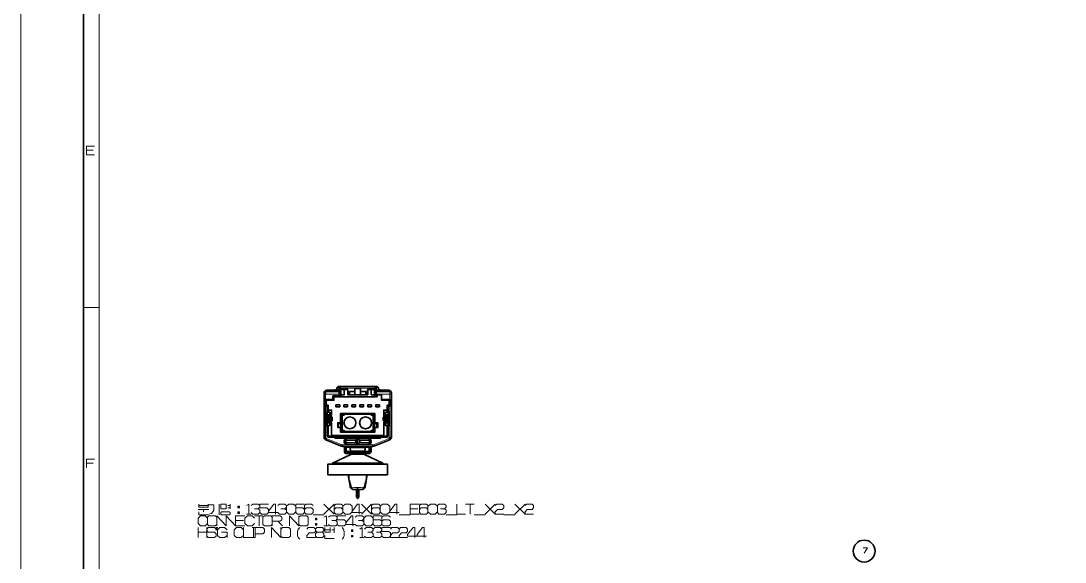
# Model space of a CAD drawing. Header units: millimetres. Extents: x 0 to 174, y 0 to 33.
# Drawn here: x 0 to 13.14, y 9.44 to 16.24 of the extents above; entities that cross this region are included whole.
import ezdxf

# ---------------------------------------------------------------- set-up
doc = ezdxf.new("R2010")
doc.units = ezdxf.units.MM
doc.layers.add('PDF_Geomertry', color=7, linetype='Continuous', true_color=0x405f80)

msp = doc.modelspace()

# ---------------------------------------------------------------- linework, layer by layer
at = {"layer": 'PDF_Geomertry', "color": 7, "lineweight": 13}
for points in [[(173.622, 33.111), (173.622, 0.001), (0, 0.001), (0, 33.111)], [(0.928, 14.67), (0.827, 14.67), (0.827, 14.561), (0.928, 14.561)], [(0.911, 14.62), (0.827, 14.62)], [(0.787, 12.639), (0.984, 12.639)], [(3.839, 11.59), (3.835, 11.581), (3.835, 11.58)], [(4.026, 11.566), (4.006, 11.579), (3.835, 11.579)], [(3.849, 11.599), (3.849, 11.593), (4.006, 11.593)], [(4.026, 11.621), (4.006, 11.635), (3.998, 11.634), (3.99, 11.632), (3.984, 11.628), (3.979, 11.624), (3.976, 11.619), (3.975, 11.613)], [(4.451, 11.627), (4.026, 11.627)], [(4.114, 11.566), (4.136, 11.566)], [(4.341, 11.566), (4.363, 11.566)], [(4.502, 11.613), (4.501, 11.618), (4.499, 11.623), (4.495, 11.627), (4.489, 11.631), (4.474, 11.635), (4.471, 11.635), (4.451, 11.621)], [(4.628, 11.593), (4.631, 11.593), (4.639, 11.588), (4.642, 11.58), (4.471, 11.579), (4.451, 11.566)], [(4.642, 11.58), (4.642, 11.552), (4.471, 11.552), (4.451, 11.552)], [(4.628, 11.599), (4.628, 11.593), (4.471, 11.593)], [(4.026, 11.552), (4.006, 11.552), (3.835, 11.552), (3.835, 11.485)], [(4.642, 11.485), (4.642, 11.552), (4.662, 11.552)], [(3.835, 11.401), (3.835, 11.007)], [(3.91, 11.343), (3.866, 11.343)], [(4.61, 11.343), (4.567, 11.343)], [(4.642, 11.007), (4.642, 11.401)], [(3.863, 11.286), (3.863, 11.193)], [(3.883, 11.193), (3.883, 11.286)], [(3.888, 11.193), (3.888, 11.286)], [(3.9, 11.193), (3.9, 11.286)], [(4.064, 11.29), (4.064, 11.298)], [(4.413, 11.298), (4.413, 11.29)], [(4.572, 11.286), (4.572, 11.193)], [(4.579, 11.286), (4.579, 11.193)], [(4.589, 11.286), (4.589, 11.193)], [(4.607, 11.193), (4.607, 11.286)], [(4.064, 11.081), (4.064, 11.09)], [(4.413, 11.09), (4.413, 11.081)], [(3.821, 11.007), (3.823, 10.997), (3.828, 10.989), (3.835, 10.983), (3.838, 10.981)], [(3.843, 10.994), (4.031, 10.918), (4.04, 10.915), (4.05, 10.914), (4.053, 10.914), (4.424, 10.914), (4.434, 10.915), (4.443, 10.917), (4.446, 10.918), (4.633, 10.994)], [(3.866, 11.029), (3.855, 11.029)], [(3.874, 11.009), (3.874, 11.021)], [(4.031, 10.918), (4.023, 10.9)], [(4.053, 10.914), (4.053, 10.894)], [(4.072, 11.029), (4.064, 11.029), (4.064, 11.031)], [(4.064, 11.029), (4.066, 11.021)], [(4.089, 10.948), (4.069, 10.948), (4.069, 10.961)], [(4.098, 10.971), (4.098, 10.991), (4.233, 10.991), (4.233, 10.918), (4.118, 10.918), (4.098, 10.918)], [(4.119, 11.029), (4.127, 11.029)], [(4.127, 11.031), (4.127, 11.029), (4.125, 11.021)], [(4.153, 11.031), (4.153, 11.029), (4.155, 11.021)], [(4.153, 11.029), (4.161, 11.029)], [(4.378, 10.938), (4.378, 10.918), (4.359, 10.918), (4.244, 10.918), (4.244, 10.991), (4.378, 10.991), (4.378, 10.971)], [(4.316, 11.029), (4.324, 11.029)], [(4.324, 11.031), (4.324, 11.029), (4.322, 11.021)], [(4.35, 11.031), (4.35, 11.029), (4.352, 11.021)], [(4.35, 11.029), (4.358, 11.029)], [(4.388, 10.961), (4.408, 10.961), (4.408, 10.948), (4.388, 10.948)], [(4.397, 11.021), (4.399, 11.021)], [(4.411, 11.021), (4.413, 11.029), (4.405, 11.029)], [(4.413, 11.031), (4.413, 11.029)], [(4.424, 10.894), (4.424, 10.914)], [(4.446, 10.918), (4.453, 10.9)], [(4.603, 11.009), (4.603, 11.021)], [(4.622, 11.029), (4.61, 11.029)], [(4.639, 10.981), (4.647, 10.986), (4.653, 10.994), (4.656, 11.003), (4.656, 11.007)], [(4.057, 10.894), (4.057, 10.893)], [(4.071, 10.867), (4.079, 10.867), (4.079, 10.887)], [(4.071, 10.824), (4.079, 10.824)], [(4.095, 10.867), (4.079, 10.867), (4.079, 10.824), (4.103, 10.824), (4.151, 10.828), (4.326, 10.828), (4.374, 10.824), (4.398, 10.824), (4.398, 10.867), (4.382, 10.867)], [(4.138, 10.879), (4.094, 10.879)], [(4.095, 10.832), (4.143, 10.835), (4.14, 10.873)], [(4.103, 10.893), (4.103, 10.887)], [(4.125, 10.893), (4.125, 10.887)], [(4.133, 10.887), (4.133, 10.893)], [(4.142, 10.893), (4.142, 10.887)], [(4.326, 10.793), (4.322, 10.793), (4.151, 10.793)], [(4.156, 10.794), (4.318, 10.794), (4.321, 10.794)], [(4.161, 10.797), (4.316, 10.797)], [(4.189, 10.893), (4.189, 10.893), (4.193, 10.893), (4.197, 10.892), (4.201, 10.889), (4.204, 10.887)], [(4.209, 10.824), (4.209, 10.827)], [(4.213, 10.887), (4.213, 10.893), (4.264, 10.893), (4.264, 10.887)], [(4.213, 10.822), (4.213, 10.827)], [(4.264, 10.822), (4.264, 10.827)], [(4.268, 10.824), (4.268, 10.827)], [(4.273, 10.887), (4.278, 10.891), (4.287, 10.893), (4.288, 10.893)], [(4.337, 10.873), (4.337, 10.874), (4.336, 10.874), (4.334, 10.876), (4.329, 10.877), (4.33, 10.884), (4.33, 10.886), (4.33, 10.887), (4.331, 10.887), (4.331, 10.887), (4.334, 10.886), (4.338, 10.879)], [(4.383, 10.879), (4.338, 10.879), (4.338, 10.879), (4.338, 10.879), (4.338, 10.878), (4.337, 10.877), (4.337, 10.873), (4.333, 10.835), (4.382, 10.832)], [(4.335, 10.887), (4.335, 10.893)], [(4.344, 10.893), (4.344, 10.887)], [(4.352, 10.887), (4.352, 10.893)], [(4.374, 10.887), (4.374, 10.893)], [(4.398, 10.887), (4.398, 10.867), (4.406, 10.867)], [(4.398, 10.824), (4.406, 10.824)], [(4.42, 10.893), (4.42, 10.894), (4.423, 10.894)], [(0.928, 10.733), (0.827, 10.733), (0.827, 10.624)], [(0.911, 10.683), (0.827, 10.683)], [(4.132, 10.674), (4.132, 10.672)], [(4.185, 10.672), (4.185, 10.674)], [(4.292, 10.674), (4.292, 10.672)], [(4.345, 10.674), (4.345, 10.672)], [(4.126, 10.511), (4.128, 10.501), (4.13, 10.492), (4.133, 10.482), (4.135, 10.473), (4.138, 10.463), (4.14, 10.454), (4.142, 10.445)], [(4.134, 10.449), (4.135, 10.448), (4.136, 10.447), (4.138, 10.446), (4.143, 10.445)], [(4.318, 10.382), (4.28, 10.378), (4.238, 10.377), (4.197, 10.378), (4.159, 10.382), (4.143, 10.445), (4.142, 10.445)], [(4.145, 10.389), (4.145, 10.388), (4.146, 10.387), (4.149, 10.385), (4.159, 10.382), (4.163, 10.37), (4.17, 10.359), (4.179, 10.353), (4.188, 10.351)], [(4.351, 10.511), (4.349, 10.502), (4.347, 10.493), (4.344, 10.483), (4.342, 10.474), (4.339, 10.464), (4.337, 10.455), (4.334, 10.445), (4.333, 10.439), (4.33, 10.43), (4.328, 10.42), (4.325, 10.41), (4.323, 10.401), (4.32, 10.391), (4.318, 10.382), (4.328, 10.385), (4.331, 10.388), (4.332, 10.389)], [(4.223, 10.259), (4.223, 10.258), (4.223, 10.258), (4.223, 10.257), (4.224, 10.257), (4.223, 10.257)], [(4.236, 10.351), (4.236, 10.24), (4.23, 10.248), (4.225, 10.256), (4.224, 10.257), (4.224, 10.351)], [(4.253, 10.351), (4.253, 10.257), (4.247, 10.249), (4.242, 10.241), (4.241, 10.24), (4.241, 10.351)], [(4.253, 10.257), (4.253, 10.257), (4.253, 10.257), (4.254, 10.258), (4.254, 10.258), (4.254, 10.259)], [(2.239, 10.169), (2.239, 10.13), (2.357, 10.13), (2.357, 10.169), (2.357, 10.149), (2.239, 10.149)], [(2.367, 10.159), (2.426, 10.159), (2.426, 10.12), (2.426, 10.09), (2.417, 10.071), (2.397, 10.051), (2.367, 10.041)], [(2.495, 10.169), (2.495, 10.031)], [(2.603, 10.149), (2.633, 10.149)], [(2.603, 10.12), (2.633, 10.12)], [(2.633, 10.169), (2.633, 10.11)], [(2.741, 10.14), (2.741, 10.12)], [(2.84, 10.149), (2.869, 10.169), (2.869, 10.041)], [(2.899, 10.149), (2.918, 10.169), (2.987, 10.169), (3.007, 10.149), (3.007, 10.13), (2.987, 10.11), (2.938, 10.11), (2.987, 10.11), (3.007, 10.09), (3.007, 10.061), (2.987, 10.041), (2.918, 10.041), (2.899, 10.061)], [(3.115, 10.169), (3.007, 10.169), (3.007, 10.12), (3.096, 10.12), (3.115, 10.1), (3.115, 10.061), (3.096, 10.041), (3.027, 10.041), (3.007, 10.061)], [(3.204, 10.041), (3.204, 10.169), (3.184, 10.169), (3.115, 10.08), (3.115, 10.061), (3.233, 10.061), (3.253, 10.041), (3.322, 10.041), (3.342, 10.061), (3.342, 10.09), (3.322, 10.11), (3.273, 10.11), (3.322, 10.11), (3.342, 10.13), (3.342, 10.149), (3.322, 10.169), (3.253, 10.169), (3.233, 10.149)], [(3.568, 10.169), (3.46, 10.169), (3.46, 10.12), (3.548, 10.12), (3.568, 10.1), (3.568, 10.061), (3.548, 10.041), (3.479, 10.041), (3.46, 10.061)], [(3.676, 10.149), (3.657, 10.169), (3.588, 10.169), (3.568, 10.149), (3.568, 10.061), (3.588, 10.041), (3.657, 10.041), (3.676, 10.061), (3.676, 10.1), (3.657, 10.12), (3.588, 10.12), (3.568, 10.1)], [(3.814, 10.169), (3.942, 10.041)], [(3.942, 10.169), (3.814, 10.041)], [(4.05, 10.149), (4.031, 10.169), (3.962, 10.169), (3.942, 10.149), (3.942, 10.061), (3.962, 10.041), (4.031, 10.041), (4.05, 10.061), (4.05, 10.1), (4.031, 10.12), (3.962, 10.12), (3.942, 10.1)], [(4.257, 10.041), (4.257, 10.169), (4.237, 10.169), (4.168, 10.08), (4.168, 10.061), (4.287, 10.061)], [(4.235, 10.239), (4.236, 10.24), (4.237, 10.239), (4.238, 10.239), (4.24, 10.239), (4.241, 10.24), (4.242, 10.239)], [(4.287, 10.169), (4.414, 10.041)], [(4.414, 10.169), (4.287, 10.041)], [(4.523, 10.149), (4.503, 10.169), (4.434, 10.169), (4.414, 10.149), (4.414, 10.061), (4.434, 10.041), (4.503, 10.041), (4.523, 10.061), (4.523, 10.1), (4.503, 10.12), (4.434, 10.12), (4.414, 10.1)], [(4.729, 10.041), (4.729, 10.169), (4.71, 10.169), (4.641, 10.08), (4.641, 10.061), (4.759, 10.061)], [(5.015, 10.169), (4.897, 10.169), (4.897, 10.041), (5.015, 10.041)], [(5.123, 10.149), (5.103, 10.169), (5.035, 10.169), (5.015, 10.149), (5.015, 10.061), (5.035, 10.041), (5.103, 10.041), (5.123, 10.061), (5.123, 10.1), (5.103, 10.12), (5.035, 10.12), (5.015, 10.1)], [(5.241, 10.149), (5.261, 10.169), (5.33, 10.169), (5.35, 10.149), (5.35, 10.13), (5.33, 10.11), (5.281, 10.11), (5.33, 10.11), (5.35, 10.09), (5.35, 10.061), (5.33, 10.041), (5.261, 10.041), (5.241, 10.061)], [(5.487, 10.169), (5.487, 10.041), (5.596, 10.041)], [(5.596, 10.169), (5.704, 10.169)], [(5.655, 10.169), (5.655, 10.041)], [(5.842, 10.169), (5.97, 10.041)], [(5.97, 10.169), (5.842, 10.041)], [(5.97, 10.149), (5.989, 10.169), (6.058, 10.169), (6.078, 10.149), (6.078, 10.12), (6.058, 10.1), (5.999, 10.1), (5.97, 10.071), (5.97, 10.041), (6.078, 10.041)], [(6.216, 10.169), (6.344, 10.041)], [(6.344, 10.169), (6.216, 10.041)], [(6.344, 10.149), (6.363, 10.169), (6.432, 10.169), (6.452, 10.149), (6.452, 10.12), (6.432, 10.1), (6.373, 10.1), (6.344, 10.071), (6.344, 10.041), (6.452, 10.041)], [(2.229, 10.1), (2.367, 10.1)], [(2.348, 9.992), (2.318, 10.021), (2.259, 10.021), (2.229, 9.992), (2.229, 9.923), (2.259, 9.893), (2.318, 9.893), (2.348, 9.923)], [(2.239, 10.071), (2.239, 10.031), (2.357, 10.031)], [(2.298, 10.1), (2.298, 10.071)], [(2.466, 9.893), (2.466, 10.021), (2.584, 9.893), (2.584, 10.021)], [(2.584, 9.893), (2.584, 10.021), (2.702, 9.893), (2.702, 10.021)], [(2.82, 10.021), (2.702, 10.021), (2.702, 9.893), (2.82, 9.893)], [(2.741, 10.071), (2.741, 10.051)], [(2.938, 9.992), (2.909, 10.021), (2.85, 10.021), (2.82, 9.992), (2.82, 9.923), (2.85, 9.893), (2.909, 9.893), (2.938, 9.923)], [(2.84, 10.041), (2.899, 10.041)], [(2.938, 10.021), (3.046, 10.021)], [(2.997, 10.021), (2.997, 9.893)], [(3.164, 9.893), (3.164, 10.021), (3.263, 10.021), (3.283, 10.002), (3.283, 9.972), (3.263, 9.953), (3.164, 9.953)], [(3.381, 9.893), (3.381, 10.021), (3.499, 9.893), (3.499, 10.021)], [(3.676, 10.031), (3.814, 10.031)], [(3.716, 9.992), (3.716, 9.972)], [(3.814, 10.002), (3.844, 10.021), (3.844, 9.893)], [(3.873, 10.002), (3.893, 10.021), (3.962, 10.021), (3.981, 10.002), (3.981, 9.982), (3.962, 9.962), (3.913, 9.962), (3.962, 9.962), (3.981, 9.943), (3.981, 9.913), (3.962, 9.893), (3.893, 9.893), (3.873, 9.913)], [(4.09, 10.021), (3.981, 10.021), (3.981, 9.972), (4.07, 9.972), (4.09, 9.953), (4.09, 9.913), (4.07, 9.893), (4.001, 9.893), (3.981, 9.913)], [(4.178, 9.893), (4.178, 10.021), (4.159, 10.021), (4.09, 9.933), (4.09, 9.913), (4.208, 9.913), (4.227, 9.893), (4.296, 9.893), (4.316, 9.913), (4.316, 9.943), (4.296, 9.962), (4.247, 9.962), (4.296, 9.962), (4.316, 9.982), (4.316, 10.002), (4.296, 10.021), (4.227, 10.021), (4.208, 10.002)], [(4.542, 10.021), (4.434, 10.021), (4.434, 9.972), (4.523, 9.972), (4.542, 9.953), (4.542, 9.913), (4.523, 9.893), (4.454, 9.893), (4.434, 9.913)], [(4.651, 10.002), (4.631, 10.021), (4.562, 10.021), (4.542, 10.002), (4.542, 9.913), (4.562, 9.893), (4.631, 9.893), (4.651, 9.913), (4.651, 9.953), (4.631, 9.972), (4.562, 9.972), (4.542, 9.953)], [(4.759, 10.031), (4.897, 10.031)], [(4.995, 10.11), (4.897, 10.11)], [(5.35, 10.031), (5.487, 10.031)], [(5.704, 10.031), (5.842, 10.031)], [(6.078, 10.031), (6.216, 10.031)], [(2.229, 9.874), (2.229, 9.746)], [(2.338, 9.874), (2.338, 9.746)], [(2.456, 9.854), (2.436, 9.874), (2.357, 9.874), (2.338, 9.854), (2.338, 9.834), (2.357, 9.815), (2.436, 9.815), (2.456, 9.795), (2.456, 9.766), (2.436, 9.746), (2.357, 9.746), (2.338, 9.766)], [(2.466, 9.874), (2.456, 9.834)], [(2.594, 9.844), (2.564, 9.874), (2.505, 9.874), (2.476, 9.844), (2.476, 9.775), (2.505, 9.746), (2.564, 9.746), (2.594, 9.775)], [(2.8, 9.844), (2.771, 9.874), (2.712, 9.874), (2.682, 9.844), (2.682, 9.775), (2.712, 9.746), (2.771, 9.746), (2.8, 9.775)], [(2.8, 9.962), (2.702, 9.962)], [(2.8, 9.874), (2.8, 9.746), (2.909, 9.746), (2.948, 9.746), (2.948, 9.874), (3.046, 9.874), (3.066, 9.854), (3.066, 9.815), (3.046, 9.795), (2.948, 9.795)], [(2.909, 9.874), (2.948, 9.874)], [(2.928, 9.874), (2.928, 9.746)], [(3.155, 9.746), (3.155, 9.874), (3.273, 9.746), (3.273, 9.874)], [(3.233, 9.953), (3.292, 9.893)], [(3.509, 9.874), (3.489, 9.854), (3.479, 9.825), (3.479, 9.775), (3.489, 9.746), (3.509, 9.726)], [(3.598, 9.854), (3.617, 9.874), (3.686, 9.874), (3.706, 9.854), (3.706, 9.825), (3.686, 9.805), (3.627, 9.805), (3.598, 9.775), (3.598, 9.746), (3.706, 9.746)], [(3.716, 9.923), (3.716, 9.903)], [(3.814, 9.893), (3.873, 9.893)], [(3.824, 9.874), (3.824, 9.815), (3.893, 9.815), (3.893, 9.874), (3.893, 9.844), (3.824, 9.844)], [(3.942, 9.874), (3.942, 9.805)], [(4.041, 9.874), (4.06, 9.854), (4.07, 9.825), (4.07, 9.775), (4.06, 9.746), (4.041, 9.726)], [(4.267, 9.854), (4.296, 9.874), (4.296, 9.746)], [(4.326, 9.854), (4.346, 9.874), (4.414, 9.874), (4.434, 9.854), (4.434, 9.834), (4.414, 9.815), (4.365, 9.815), (4.414, 9.815), (4.434, 9.795), (4.434, 9.766), (4.414, 9.746), (4.346, 9.746), (4.326, 9.766)], [(4.434, 9.854), (4.454, 9.874), (4.523, 9.874), (4.542, 9.854), (4.542, 9.834), (4.523, 9.815), (4.474, 9.815), (4.523, 9.815), (4.542, 9.795), (4.542, 9.766), (4.523, 9.746), (4.454, 9.746), (4.434, 9.766)], [(4.651, 9.874), (4.542, 9.874), (4.542, 9.825), (4.631, 9.825), (4.651, 9.805), (4.651, 9.766), (4.631, 9.746), (4.562, 9.746), (4.542, 9.766)], [(4.651, 9.854), (4.67, 9.874), (4.739, 9.874), (4.759, 9.854), (4.759, 9.825), (4.739, 9.805), (4.68, 9.805), (4.651, 9.775), (4.651, 9.746), (4.759, 9.746)], [(4.759, 9.854), (4.779, 9.874), (4.848, 9.874), (4.867, 9.854), (4.867, 9.825), (4.848, 9.805), (4.788, 9.805), (4.759, 9.775), (4.759, 9.746), (4.867, 9.746)], [(4.956, 9.746), (4.956, 9.874), (4.936, 9.874), (4.867, 9.785), (4.867, 9.766), (4.985, 9.766)], [(5.074, 9.746), (5.074, 9.874), (5.054, 9.874), (4.985, 9.785), (4.985, 9.766), (5.103, 9.766)], [(2.229, 9.815), (2.338, 9.815)], [(2.525, 9.815), (2.594, 9.815), (2.594, 9.746)], [(3.726, 9.815), (3.706, 9.795), (3.706, 9.766), (3.726, 9.746), (3.794, 9.746), (3.814, 9.766), (3.814, 9.795), (3.794, 9.815)], [(3.824, 9.775), (3.824, 9.736), (3.942, 9.736)], [(3.913, 9.844), (3.942, 9.844)], [(4.168, 9.844), (4.168, 9.825)], [(4.168, 9.775), (4.168, 9.756)], [(4.267, 9.746), (4.326, 9.746)]]:
    msp.add_lwpolyline(points, dxfattribs=at)
at = {"layer": 'PDF_Geomertry', "color": 7, "lineweight": 35}
for points in [[(0.787, 0.788), (0.787, 32.324), (172.835, 32.324), (172.835, 0.788)], [(4.646, 11.485), (4.646, 11.401), (4.634, 11.412), (4.634, 11.473)], [(3.965, 11.392), (3.965, 11.416), (4.012, 11.416), (4.012, 11.392)], [(4.49, 11.132), (4.49, 11.191), (4.456, 11.191), (4.456, 11.306), (4.021, 11.306), (4.021, 11.191), (3.987, 11.191), (3.987, 11.132), (4.021, 11.132), (4.021, 11.073), (4.456, 11.073), (4.456, 11.132)], [(4.065, 11.392), (4.065, 11.416), (4.112, 11.416), (4.112, 11.392)], [(4.165, 11.392), (4.165, 11.416), (4.212, 11.416), (4.212, 11.392)], [(4.265, 11.392), (4.265, 11.416), (4.312, 11.416), (4.312, 11.392)], [(4.365, 11.392), (4.365, 11.416), (4.412, 11.416), (4.412, 11.392)], [(4.512, 11.416), (4.512, 11.392), (4.465, 11.392), (4.465, 11.416)], [(4.388, 10.948), (4.388, 10.961), (4.384, 10.969), (4.378, 10.971), (4.264, 10.971), (4.264, 10.938), (4.359, 10.938), (4.378, 10.938), (4.386, 10.942)], [(4.613, 10.534), (3.864, 10.534), (3.864, 10.672), (4.613, 10.672)], [(3.923, 10.674), (4.554, 10.674), (4.554, 10.684), (3.923, 10.684)]]:
    msp.add_lwpolyline(points, close=True, dxfattribs=at)
at = {"layer": 'PDF_Geomertry', "color": 7, "lineweight": 13}
for points in [[(0.984, 0.985), (0.984, 32.127), (172.638, 32.127), (172.638, 0.985)], [(4.148, 10.877), (4.147, 10.883), (4.147, 10.886), (4.146, 10.887), (4.146, 10.887), (4.146, 10.887), (4.146, 10.887), (4.145, 10.887), (4.143, 10.886), (4.142, 10.886), (4.14, 10.883), (4.138, 10.879), (4.139, 10.879), (4.139, 10.879), (4.139, 10.878), (4.139, 10.877), (4.14, 10.873), (4.141, 10.874), (4.143, 10.876), (4.145, 10.877)], [(4.151, 10.828), (4.148, 10.828), (4.143, 10.835), (4.144, 10.837), (4.146, 10.838), (4.148, 10.839), (4.151, 10.839)], [(4.148, 10.877), (4.151, 10.839), (4.326, 10.839), (4.329, 10.877)], [(4.326, 10.828), (4.333, 10.832), (4.333, 10.835), (4.333, 10.836), (4.333, 10.837), (4.331, 10.838), (4.328, 10.839), (4.326, 10.839)], [(2.515, 10.169), (2.584, 10.169), (2.584, 10.11), (2.515, 10.11), (2.515, 10.169)], [(2.731, 10.14), (2.751, 10.14), (2.751, 10.12), (2.731, 10.12), (2.731, 10.14)], [(3.371, 10.169), (3.43, 10.169), (3.46, 10.14), (3.46, 10.071), (3.43, 10.041), (3.371, 10.041), (3.342, 10.071), (3.342, 10.14), (3.371, 10.169)], [(4.08, 10.169), (4.139, 10.169), (4.168, 10.14), (4.168, 10.071), (4.139, 10.041), (4.08, 10.041), (4.05, 10.071), (4.05, 10.14), (4.08, 10.169)], [(4.552, 10.169), (4.611, 10.169), (4.641, 10.14), (4.641, 10.071), (4.611, 10.041), (4.552, 10.041), (4.523, 10.071), (4.523, 10.14), (4.552, 10.169)], [(5.153, 10.169), (5.212, 10.169), (5.241, 10.14), (5.241, 10.071), (5.212, 10.041), (5.153, 10.041), (5.123, 10.071), (5.123, 10.14), (5.153, 10.169)], [(2.367, 10.021), (2.446, 10.021), (2.466, 10.002), (2.466, 9.913), (2.446, 9.893), (2.367, 9.893), (2.348, 9.913), (2.348, 10.002), (2.367, 10.021)], [(2.525, 10.071), (2.623, 10.071), (2.633, 10.061), (2.633, 10.041), (2.623, 10.031), (2.525, 10.031), (2.515, 10.041), (2.515, 10.061), (2.525, 10.071)], [(2.731, 10.071), (2.751, 10.071), (2.751, 10.051), (2.731, 10.051), (2.731, 10.071)], [(3.066, 10.021), (3.145, 10.021), (3.164, 10.002), (3.164, 9.913), (3.145, 9.893), (3.066, 9.893), (3.046, 9.913), (3.046, 10.002), (3.066, 10.021)], [(3.519, 10.021), (3.598, 10.021), (3.617, 10.002), (3.617, 9.913), (3.598, 9.893), (3.519, 9.893), (3.499, 9.913), (3.499, 10.002), (3.519, 10.021)], [(3.706, 9.992), (3.726, 9.992), (3.726, 9.972), (3.706, 9.972), (3.706, 9.992)], [(4.346, 10.021), (4.405, 10.021), (4.434, 9.992), (4.434, 9.923), (4.405, 9.893), (4.346, 9.893), (4.316, 9.923), (4.316, 9.992), (4.346, 10.021)], [(2.456, 9.874), (2.476, 9.874), (2.456, 9.834), (2.456, 9.874)], [(3.292, 9.874), (3.371, 9.874), (3.391, 9.854), (3.391, 9.766), (3.371, 9.746), (3.292, 9.746), (3.273, 9.766), (3.273, 9.854), (3.292, 9.874)], [(3.706, 9.923), (3.726, 9.923), (3.726, 9.903), (3.706, 9.903), (3.706, 9.923)], [(3.726, 9.874), (3.794, 9.874), (3.814, 9.854), (3.814, 9.834), (3.794, 9.815), (3.726, 9.815), (3.706, 9.834), (3.706, 9.854), (3.726, 9.874)], [(4.159, 9.844), (4.178, 9.844), (4.178, 9.825), (4.159, 9.825), (4.159, 9.844)], [(4.159, 9.775), (4.178, 9.775), (4.178, 9.756), (4.159, 9.756), (4.159, 9.775)]]:
    msp.add_lwpolyline(points, close=True, dxfattribs=at)
at = {"layer": 'PDF_Geomertry', "color": 7, "lineweight": 35}
for points in [[(3.819, 11.582), (3.816, 11.573), (3.815, 11.567)], [(3.815, 11.007), (3.817, 10.997), (3.821, 10.988), (3.827, 10.981), (3.836, 10.976), (3.836, 10.976), (3.838, 10.981), (3.843, 10.994), (3.838, 10.998), (3.835, 11.007), (3.821, 11.007), (3.815, 11.007), (3.815, 11.552), (3.815, 11.566), (3.816, 11.57), (3.819, 11.574), (3.823, 11.577), (3.835, 11.58)], [(3.815, 11.552), (3.835, 11.552), (3.835, 11.579)], [(3.815, 11.567), (3.815, 11.566)], [(3.849, 11.599), (3.839, 11.598), (3.83, 11.594), (3.83, 11.593), (3.825, 11.589), (3.819, 11.582)], [(3.856, 11.291), (3.887, 11.291), (3.887, 11.324), (3.866, 11.324), (3.866, 11.412), (3.843, 11.412), (3.831, 11.401), (3.831, 11.485), (3.843, 11.473), (3.939, 11.473), (3.939, 11.517), (4.001, 11.517), (4.026, 11.517), (4.026, 11.529), (4.026, 11.552), (4.026, 11.566), (4.026, 11.621), (4.026, 11.627), (4.006, 11.647), (4.006, 11.635), (4.006, 11.593), (4.006, 11.579), (4.006, 11.552), (4.006, 11.529), (4.026, 11.529)], [(3.849, 11.593), (3.84, 11.591), (3.839, 11.59)], [(3.849, 11.599), (3.988, 11.599), (3.996, 11.598), (4.006, 11.593)], [(3.975, 11.606), (3.963, 11.606), (3.953, 11.604), (3.944, 11.601), (3.942, 11.599)], [(4.026, 11.517), (4.451, 11.517), (4.451, 11.552), (4.451, 11.566), (4.451, 11.621), (4.451, 11.627), (4.471, 11.647), (4.006, 11.647), (3.997, 11.645), (3.988, 11.641), (3.981, 11.634), (3.976, 11.625), (3.975, 11.616), (3.975, 11.615), (3.975, 11.622)], [(3.975, 11.599), (3.975, 11.613), (3.975, 11.615)], [(3.988, 11.641), (3.981, 11.634), (3.981, 11.634)], [(4.006, 11.647), (3.999, 11.646)], [(4.069, 11.608), (4.069, 11.544), (4.026, 11.544)], [(4.026, 11.597), (4.029, 11.605), (4.038, 11.608), (4.114, 11.608), (4.114, 11.566), (4.114, 11.55), (4.136, 11.55), (4.136, 11.566), (4.136, 11.584), (4.203, 11.584)], [(4.274, 11.544), (4.203, 11.544), (4.113, 11.544), (4.113, 11.608)], [(4.364, 11.608), (4.364, 11.544), (4.274, 11.544), (4.274, 11.623), (4.203, 11.623), (4.203, 11.544)], [(4.274, 11.584), (4.341, 11.584), (4.341, 11.566), (4.341, 11.55), (4.363, 11.55), (4.363, 11.566), (4.363, 11.608), (4.439, 11.608), (4.448, 11.605), (4.451, 11.597)], [(4.451, 11.544), (4.408, 11.544), (4.408, 11.608)], [(4.471, 11.593), (4.471, 11.579), (4.471, 11.552), (4.471, 11.517), (4.451, 11.517)], [(4.628, 11.599), (4.489, 11.599), (4.481, 11.598), (4.471, 11.593), (4.471, 11.635), (4.471, 11.647), (4.471, 11.647), (4.481, 11.645), (4.49, 11.64), (4.496, 11.633), (4.501, 11.625), (4.502, 11.615), (4.502, 11.613), (4.502, 11.599)], [(4.478, 11.646), (4.471, 11.647)], [(4.496, 11.634), (4.489, 11.641)], [(4.502, 11.615), (4.502, 11.622)], [(4.535, 11.599), (4.527, 11.603), (4.517, 11.605), (4.514, 11.606), (4.502, 11.606)], [(4.65, 11.591), (4.647, 11.593), (4.638, 11.598), (4.629, 11.599), (4.628, 11.599)], [(4.641, 10.976), (4.649, 10.981), (4.656, 10.988), (4.66, 10.997), (4.662, 11.006), (4.662, 11.007), (4.662, 11.552), (4.662, 11.566), (4.659, 11.572), (4.656, 11.575), (4.651, 11.578), (4.642, 11.579)], [(4.662, 11.566), (4.66, 11.575), (4.656, 11.584), (4.65, 11.591)], [(4.001, 11.517), (4.006, 11.529), (3.927, 11.529), (3.927, 11.485), (3.835, 11.485), (3.831, 11.485)], [(3.843, 11.412), (3.843, 11.473)], [(3.927, 11.529), (3.939, 11.517)], [(3.939, 11.473), (3.927, 11.485)], [(4.114, 11.556), (4.113, 11.556)], [(4.134, 11.544), (4.134, 11.55)], [(4.342, 11.55), (4.342, 11.544)], [(4.363, 11.556), (4.364, 11.556)], [(4.471, 11.517), (4.483, 11.517), (4.483, 11.541), (4.538, 11.541), (4.538, 11.485), (4.642, 11.485), (4.646, 11.485)], [(4.538, 11.485), (4.538, 11.473), (4.634, 11.473)], [(3.831, 11.401), (3.835, 11.401), (3.855, 11.401), (3.866, 11.412)], [(4.646, 11.401), (4.642, 11.401), (4.622, 11.401), (4.622, 11.324), (4.633, 11.324), (4.633, 11.155), (4.622, 11.155), (4.622, 11.029), (4.622, 11.027), (4.619, 11.018), (4.612, 11.011), (4.603, 11.009), (4.526, 11.009), (4.526, 10.999), (3.951, 10.999), (3.951, 11.009), (3.874, 11.009), (3.872, 11.009), (3.863, 11.012), (3.857, 11.019), (3.855, 11.029), (3.855, 11.155), (3.844, 11.155), (3.844, 11.324), (3.855, 11.324), (3.855, 11.401)], [(3.866, 11.324), (3.855, 11.324)], [(3.856, 11.324), (3.856, 11.155)], [(3.866, 11.351), (3.91, 11.351), (3.91, 11.286), (3.906, 11.286), (3.9, 11.286), (3.888, 11.286), (3.883, 11.286), (3.872, 11.286), (3.863, 11.286), (3.86, 11.286), (3.86, 11.193), (3.863, 11.193), (3.872, 11.193), (3.883, 11.193), (3.888, 11.193), (3.9, 11.193), (3.906, 11.193)], [(4.021, 11.306), (4.029, 11.298)], [(4.456, 11.306), (4.448, 11.298)], [(4.61, 11.351), (4.567, 11.351), (4.567, 11.26), (4.559, 11.26), (4.559, 11.219), (4.571, 11.219)], [(4.621, 11.291), (4.589, 11.291), (4.589, 11.324), (4.61, 11.324), (4.61, 11.412), (4.634, 11.412)], [(4.61, 11.412), (4.622, 11.401)], [(4.622, 11.324), (4.61, 11.324)], [(4.621, 11.155), (4.621, 11.324)], [(3.856, 11.189), (3.887, 11.189), (3.887, 11.155), (3.866, 11.155), (3.866, 11.029), (3.871, 11.022), (3.874, 11.021), (3.963, 11.021), (3.963, 11.011), (3.951, 10.999)], [(3.872, 11.193), (3.872, 11.286)], [(3.906, 11.286), (3.906, 11.193), (3.91, 11.193), (3.91, 11.042), (3.913, 11.034), (3.922, 11.031), (4.555, 11.031), (4.564, 11.034), (4.567, 11.042), (4.567, 11.193), (4.571, 11.193), (4.572, 11.193), (4.579, 11.193), (4.589, 11.193), (4.597, 11.193), (4.607, 11.193), (4.617, 11.193), (4.617, 11.286), (4.607, 11.286), (4.597, 11.286), (4.597, 11.193)], [(3.906, 11.219), (3.918, 11.219), (3.918, 11.26), (3.906, 11.26)], [(3.988, 11.132), (3.988, 11.191)], [(3.992, 11.132), (3.992, 11.191)], [(4.026, 11.182), (3.996, 11.182), (3.996, 11.132)], [(4.008, 11.182), (4.008, 11.191)], [(4.021, 11.191), (4.029, 11.191)], [(4.024, 11.191), (4.024, 11.182)], [(4.026, 11.191), (4.026, 11.132)], [(4.448, 11.132), (4.448, 11.081), (4.029, 11.081), (4.029, 11.132), (4.029, 11.191), (4.029, 11.298), (4.448, 11.298), (4.448, 11.191)], [(4.029, 11.261), (4.034, 11.261), (4.034, 11.081)], [(4.029, 11.259), (4.032, 11.259), (4.034, 11.261)], [(4.032, 11.259), (4.032, 11.081)], [(4.069, 11.298), (4.069, 11.288), (4.042, 11.288), (4.04, 11.29)], [(4.069, 11.091), (4.064, 11.09), (4.04, 11.09), (4.04, 11.29), (4.064, 11.29), (4.069, 11.288)], [(4.042, 11.288), (4.042, 11.092)], [(4.407, 11.298), (4.407, 11.288), (4.435, 11.288), (4.437, 11.29)], [(4.407, 11.288), (4.413, 11.29), (4.437, 11.29), (4.437, 11.09), (4.413, 11.09), (4.408, 11.091)], [(4.435, 11.092), (4.435, 11.288)], [(4.443, 11.081), (4.443, 11.261), (4.448, 11.261)], [(4.443, 11.261), (4.445, 11.259)], [(4.448, 11.259), (4.445, 11.259), (4.445, 11.081)], [(4.456, 11.132), (4.448, 11.132), (4.448, 11.191), (4.456, 11.191)], [(4.451, 11.132), (4.451, 11.191)], [(4.481, 11.132), (4.481, 11.182), (4.451, 11.182)], [(4.453, 11.182), (4.453, 11.191)], [(4.469, 11.182), (4.469, 11.191)], [(4.484, 11.132), (4.484, 11.191)], [(4.488, 11.132), (4.488, 11.191)], [(4.571, 11.193), (4.571, 11.286), (4.567, 11.286)], [(4.571, 11.26), (4.567, 11.26)], [(4.597, 11.286), (4.589, 11.286), (4.579, 11.286), (4.572, 11.286), (4.571, 11.286)], [(4.61, 11.029), (4.61, 11.155), (4.589, 11.155), (4.589, 11.189), (4.621, 11.189)], [(3.855, 11.155), (3.866, 11.155)], [(4.029, 11.132), (4.021, 11.132)], [(4.021, 11.073), (4.029, 11.081)], [(4.07, 11.081), (4.07, 11.092), (4.042, 11.092), (4.04, 11.09)], [(4.407, 11.081), (4.407, 11.092), (4.435, 11.092), (4.437, 11.09)], [(4.448, 11.081), (4.456, 11.073)], [(4.622, 11.155), (4.61, 11.155)], [(3.836, 10.976), (4.023, 10.9), (4.033, 10.897), (4.042, 10.895), (4.052, 10.894), (4.053, 10.894), (4.055, 10.894)], [(3.951, 11.009), (3.963, 11.021), (4.066, 11.021), (4.078, 11.021)], [(4.514, 11.011), (3.963, 11.011)], [(4.069, 10.961), (4.07, 10.969), (4.073, 10.976), (4.079, 10.983), (4.086, 10.988), (4.092, 10.99), (4.098, 10.991)], [(4.089, 10.948), (4.089, 10.961), (4.069, 10.961)], [(4.098, 10.918), (4.091, 10.92), (4.083, 10.923), (4.077, 10.928), (4.072, 10.935), (4.07, 10.941), (4.069, 10.948)], [(4.079, 11.021), (4.078, 11.021), (4.08, 11.021), (4.079, 11.021), (4.077, 11.022), (4.072, 11.029), (4.072, 11.031)], [(4.526, 11.009), (4.514, 11.021), (4.411, 11.021), (4.399, 11.021), (4.398, 11.021), (4.397, 11.021), (4.08, 11.021)], [(4.088, 10.948), (4.093, 10.94), (4.098, 10.938), (4.118, 10.938), (4.213, 10.938), (4.213, 10.971), (4.098, 10.971), (4.091, 10.967), (4.088, 10.961)], [(4.099, 10.918), (4.098, 10.938)], [(4.112, 11.021), (4.119, 11.025), (4.119, 11.029), (4.119, 11.031)], [(4.161, 11.031), (4.161, 11.029)], [(4.161, 11.029), (4.165, 11.022), (4.168, 11.021)], [(4.233, 10.991), (4.213, 10.971)], [(4.213, 10.938), (4.233, 10.918)], [(4.264, 10.971), (4.244, 10.991)], [(4.264, 10.938), (4.244, 10.918)], [(4.308, 11.021), (4.315, 11.025), (4.316, 11.029), (4.316, 11.031)], [(4.358, 11.031), (4.358, 11.029), (4.362, 11.022), (4.365, 11.021)], [(4.378, 10.991), (4.386, 10.99), (4.393, 10.986), (4.4, 10.981), (4.405, 10.974), (4.407, 10.968), (4.408, 10.961)], [(4.408, 10.948), (4.407, 10.94), (4.403, 10.933), (4.398, 10.927), (4.391, 10.922), (4.385, 10.919), (4.378, 10.918)], [(4.398, 11.021), (4.404, 11.026), (4.405, 11.029), (4.405, 11.031)], [(4.422, 10.894), (4.424, 10.894), (4.434, 10.895), (4.443, 10.897), (4.453, 10.9), (4.453, 10.9), (4.641, 10.976), (4.639, 10.981), (4.633, 10.994), (4.64, 11), (4.642, 11.007), (4.656, 11.007), (4.662, 11.007)], [(4.526, 10.999), (4.514, 11.011), (4.514, 11.021), (4.603, 11.021), (4.61, 11.025), (4.611, 11.029)], [(3.923, 10.684), (4.151, 10.793), (4.156, 10.794), (4.161, 10.797), (4.162, 10.803), (4.159, 10.804)], [(4.05, 10.894), (4.057, 10.893), (4.189, 10.893), (4.195, 10.892), (4.203, 10.887)], [(4.057, 10.894), (4.054, 10.894), (4.055, 10.894), (4.422, 10.894), (4.423, 10.894)], [(4.1, 10.887), (4.079, 10.887), (4.072, 10.882), (4.071, 10.879), (4.071, 10.867), (4.071, 10.824), (4.072, 10.82), (4.076, 10.811), (4.076, 10.811), (4.084, 10.806)], [(4.072, 10.819), (4.076, 10.811)], [(4.079, 10.824), (4.08, 10.815), (4.082, 10.81), (4.085, 10.806), (4.088, 10.805), (4.091, 10.804), (4.084, 10.805), (4.091, 10.804), (4.112, 10.804), (4.365, 10.804), (4.386, 10.804), (4.393, 10.805), (4.386, 10.804), (4.389, 10.805), (4.391, 10.806), (4.394, 10.81), (4.397, 10.815), (4.398, 10.824)], [(4.406, 10.879), (4.401, 10.886), (4.398, 10.887), (4.377, 10.887), (4.331, 10.887), (4.146, 10.887), (4.1, 10.887), (4.097, 10.886), (4.095, 10.884), (4.094, 10.879), (4.094, 10.877), (4.095, 10.867), (4.095, 10.832), (4.099, 10.825), (4.103, 10.824)], [(4.095, 10.887), (4.095, 10.893)], [(4.103, 10.824), (4.175, 10.824), (4.197, 10.827), (4.206, 10.827), (4.216, 10.827), (4.261, 10.827), (4.27, 10.827), (4.28, 10.827), (4.302, 10.824), (4.374, 10.824)], [(4.124, 10.887), (4.124, 10.893)], [(4.134, 10.887), (4.134, 10.893)], [(4.14, 10.804), (4.14, 10.804)], [(4.175, 10.824), (4.209, 10.824), (4.212, 10.822), (4.213, 10.822), (4.264, 10.822), (4.264, 10.822), (4.268, 10.824), (4.302, 10.824)], [(4.176, 10.893), (4.176, 10.888), (4.177, 10.887), (4.177, 10.887)], [(4.213, 10.893), (4.203, 10.893), (4.193, 10.893), (4.189, 10.893)], [(4.209, 10.827), (4.209, 10.826), (4.209, 10.824)], [(4.287, 10.893), (4.277, 10.893), (4.268, 10.893), (4.264, 10.893)], [(4.268, 10.827), (4.268, 10.826)], [(4.268, 10.824), (4.268, 10.826)], [(4.273, 10.887), (4.278, 10.891), (4.288, 10.893), (4.42, 10.893), (4.427, 10.894)], [(4.3, 10.887), (4.3, 10.887), (4.3, 10.887), (4.3, 10.887), (4.3, 10.887), (4.301, 10.888), (4.301, 10.893)], [(4.318, 10.804), (4.314, 10.8), (4.316, 10.797), (4.321, 10.794), (4.326, 10.793), (4.554, 10.684)], [(4.337, 10.804), (4.337, 10.804)], [(4.343, 10.893), (4.343, 10.887)], [(4.353, 10.893), (4.353, 10.887)], [(4.374, 10.824), (4.381, 10.828), (4.382, 10.832)], [(4.382, 10.832), (4.382, 10.867), (4.382, 10.869), (4.383, 10.879), (4.382, 10.884), (4.379, 10.887), (4.377, 10.887)], [(4.382, 10.893), (4.382, 10.887)], [(4.393, 10.806), (4.401, 10.811), (4.405, 10.819), (4.405, 10.82), (4.406, 10.824), (4.406, 10.867), (4.406, 10.879)], [(4.401, 10.811), (4.405, 10.819), (4.405, 10.82)], [(4.116, 10.674), (4.116, 10.672)], [(4.175, 10.672), (4.175, 10.674)], [(4.302, 10.674), (4.302, 10.672)], [(4.361, 10.674), (4.361, 10.672)], [(4.119, 10.534), (4.132, 10.463), (4.132, 10.462), (4.134, 10.449), (4.145, 10.389), (4.145, 10.387), (4.148, 10.378), (4.151, 10.373), (4.156, 10.365), (4.164, 10.358), (4.171, 10.354), (4.181, 10.352), (4.188, 10.351)], [(4.132, 10.462), (4.128, 10.488), (4.126, 10.511), (4.125, 10.534)], [(4.345, 10.462), (4.349, 10.487), (4.351, 10.511), (4.352, 10.534)], [(4.358, 10.534), (4.346, 10.471)], [(4.145, 10.387), (4.146, 10.386)], [(4.318, 10.382), (4.312, 10.368), (4.303, 10.357), (4.296, 10.353), (4.289, 10.351), (4.238, 10.351), (4.188, 10.351)], [(4.289, 10.351), (4.289, 10.351), (4.299, 10.352), (4.308, 10.356), (4.311, 10.357), (4.314, 10.359), (4.321, 10.366), (4.327, 10.374), (4.331, 10.383), (4.331, 10.387), (4.332, 10.389), (4.345, 10.462), (4.345, 10.463)], [(4.195, 10.351), (4.198, 10.351)], [(4.223, 10.351), (4.223, 10.259), (4.223, 10.257), (4.224, 10.256), (4.23, 10.247), (4.235, 10.239), (4.238, 10.237), (4.242, 10.239)], [(4.238, 10.377), (4.238, 10.351)], [(4.253, 10.257), (4.248, 10.249), (4.242, 10.24), (4.242, 10.239)], [(4.254, 10.351), (4.254, 10.259)], [(4.254, 10.257), (4.254, 10.259)], [(4.282, 10.351), (4.277, 10.351)]]:
    msp.add_lwpolyline(points, dxfattribs=at)
at = {"layer": 'PDF_Geomertry', "color": 18, "lineweight": 13, "true_color": 0x260000}
msp.add_lwpolyline([(10.599, 9.619), (10.652, 9.619), (10.612, 9.551)], dxfattribs=at)
at = {"layer": 'PDF_Geomertry', "color": 7, "lineweight": 35}
for centre in [(4.14, 11.19), (4.337, 11.19)]:
    msp.add_circle(centre, 0.0748, dxfattribs=at)
at = {"layer": 'PDF_Geomertry', "color": 18, "lineweight": 35, "true_color": 0x260000}
msp.add_circle((10.612, 9.577), 0.138, dxfattribs=at)

doc.saveas('drawing.dxf')
